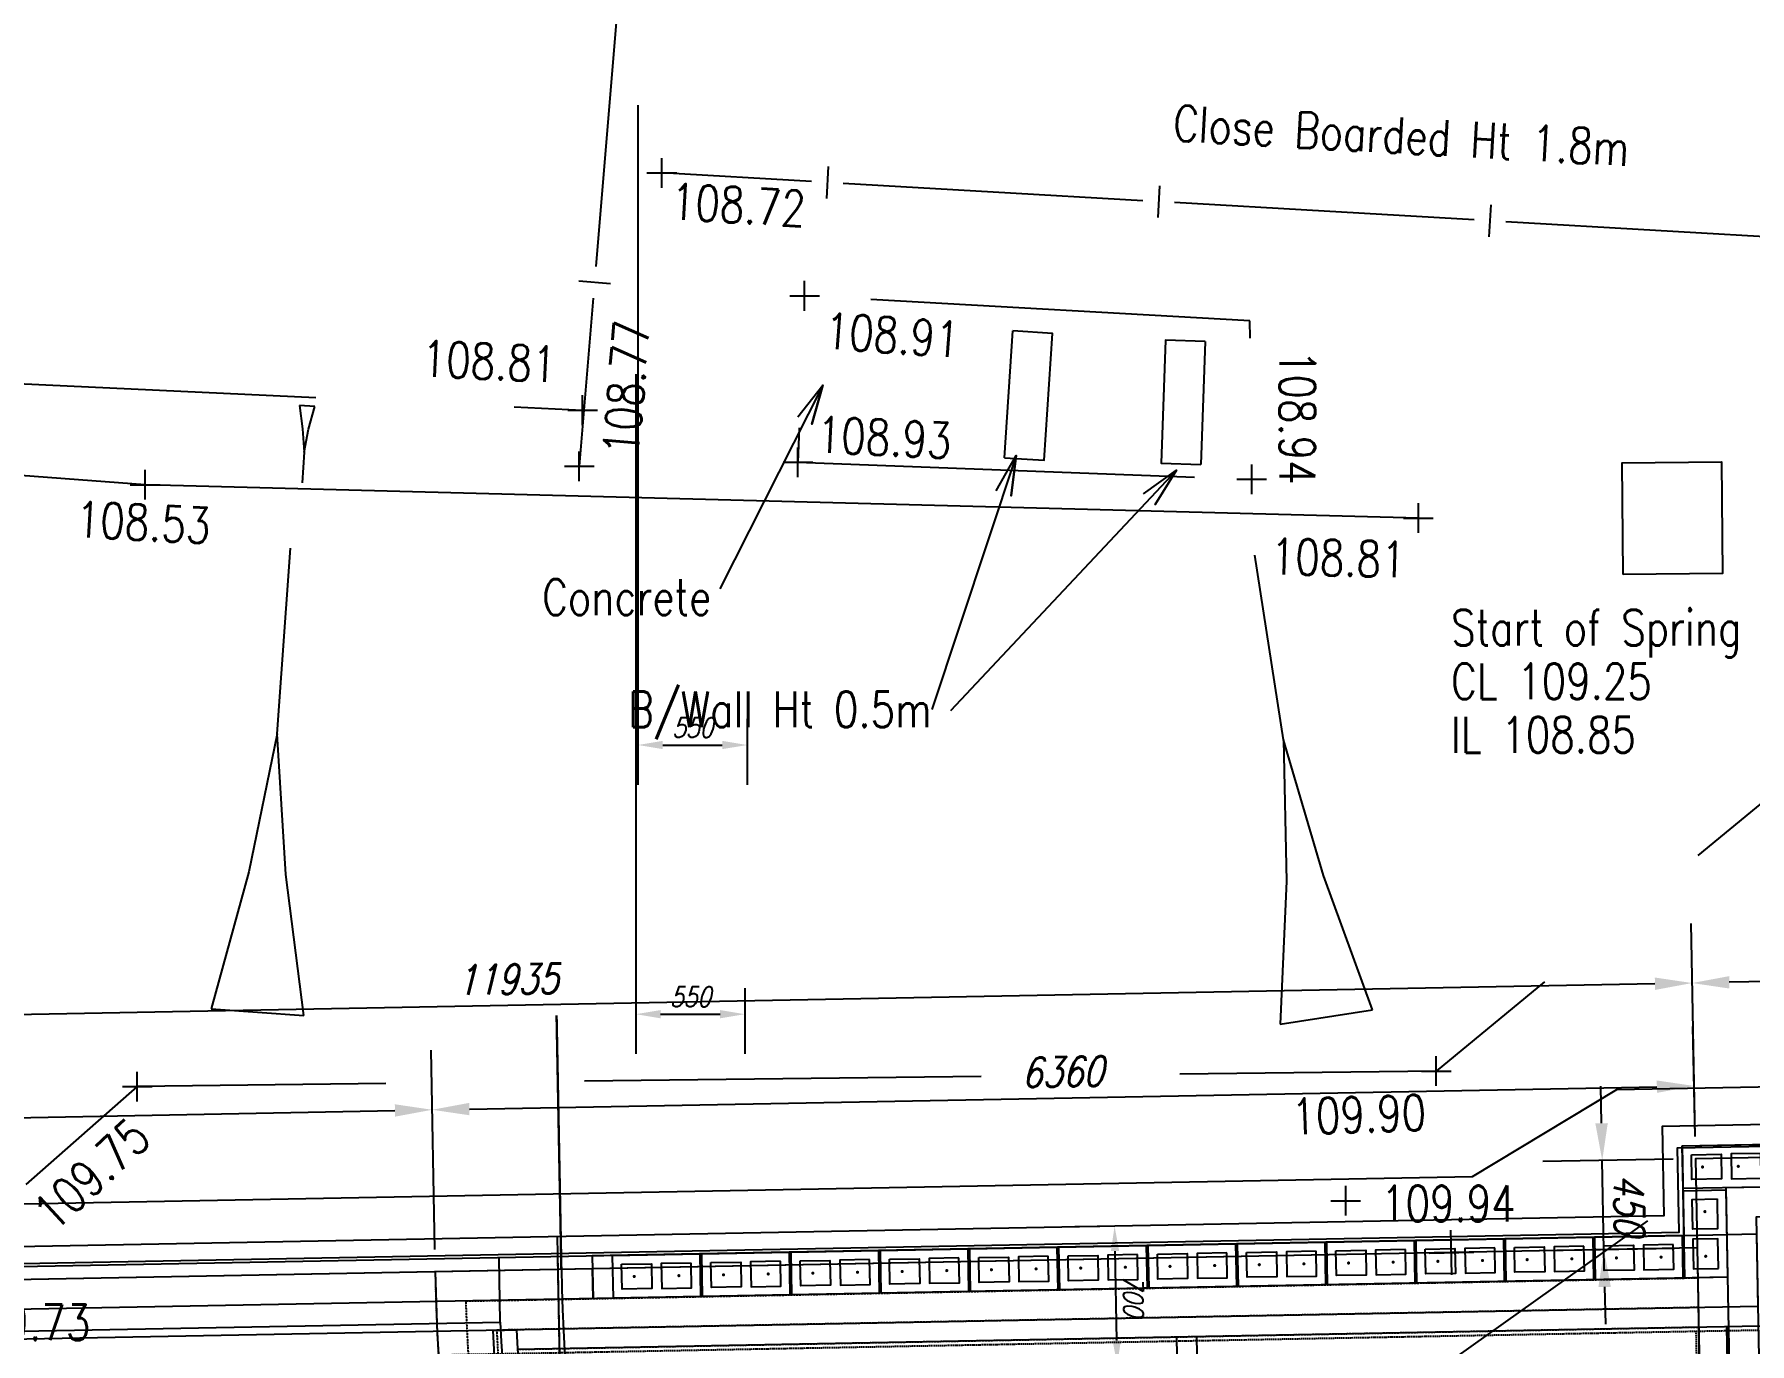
# Model space of a CAD drawing. Header units: millimetres. Extents: x 929802 to 1112248, y 1926852 to 2050811.
# Drawn here: x 974446 to 983090, y 2012177 to 2018775 of the extents above; entities that cross this region are included whole.
import ezdxf
from ezdxf.enums import TextEntityAlignment as Align

# ---------------------------------------------------------------- set-up
doc = ezdxf.new("R2010")
doc.units = ezdxf.units.MM
doc.linetypes.add('16764-Topo$0$Dashed', pattern=[3, 2, -1])
doc.linetypes.add('HIDDEN', pattern=[9.525, 6.35, -3.175])
doc.layers.get('Defpoints').update_dxf_attribs({"color": 41})
for name, color, linetype in [('16764-Topo$0$SV_Drainage Text', 132, 'Continuous'), ('16764-Topo$0$SV_Fence Levels', 7, 'Continuous'), ('16764-Topo$0$SV_Fences', 1, 'Continuous'), ('16764-Topo$0$SV_Footpath Levels', 7, 'Continuous'), ('16764-Topo$0$SV_Land Form Levels', 7, 'Continuous'), ('16764-Topo$0$SV_Land Forms', 7, 'Continuous'), ('16764-Topo$0$SV_Levels (Spot)', 1, 'Continuous'), ('16764-Topo$0$SV_Misc Text', 7, 'Continuous'), ('16764-Topo$0$SV_Road Channels', 2, 'Continuous'), ('16764-Topo$0$SV_Street Furniture', 9, 'Continuous'), ('16764-Topo$0$SV_Wallls', 32, 'Continuous'), ('CHB+00_Dims-GA', 8, 'Continuous'), ('CHB+00_Groundslab', 4, 'Continuous'), ('CHB+00_Walls-LB', 2, 'Continuous'), ('CHB+00_Walls-LB Ghost', 252, 'Continuous'), ('CHB+00_Walls-NonLB', 7, 'Continuous'), ('CHB+00_Walls-Ret', 8, 'Continuous'), ('CHB+01_Walls-LB', 3, 'Continuous'), ('CHB+02_Beams-Steel', 252, 'Continuous'), ('CHB+02_Walls-LB', 3, 'Continuous'), ('CHB-00_Dig Line', 2, 'Continuous'), ('CHB-00_Dims-Footprint', 8, 'Continuous'), ('CHB-00_Footprint', 1, 'Continuous'), ('CHB-00_Foundation', 7, 'Continuous'), ('CHB-00_Surveyed Outline', 211, 'Continuous'), ('CHB-00_Walls-LB', 8, 'Continuous'), ('X-Ref-Site', 7, 'Continuous')]:
    doc.layers.add(name, color=color, linetype=linetype)
doc.layers.get('X-Ref-Site').off()
doc.styles.add('16764-Topo$0$Default', font='RomanS', dxfattribs={"width": 0.8})
doc.styles.add('Romans15', font='romans.shx', dxfattribs={"width": 0.8, "oblique": 15})
doc.dimstyles.new('CHB_1-1', dxfattribs={"dimtxt": 2, "dimasz": 2.5, "dimexe": 4, "dimexo": 1.5, "dimgap": 0.75, "dimtad": 1, "dimdec": 0, "dimdsep": 46, "dimtxsty": 'Romans15', "dimcen": 1.5, "dimclrd": 8, "dimclre": 8, "dimclrt": 7, "dimadec": 0, "dimazin": 0, "dimtfac": 1, "dimtdec": 0, "dimtmove": 0, "dimatfit": 3, "dimfxl": 1, "dimarcsym": 0})

# ---------------------------------------------------------------- blocks, each defined once
blk = doc.blocks.new('16764-Topo$0$PT_PLUS')
at = {"color": 0, "linetype": 'Continuous', "flags": 128}
for points in [[(-0.5, 0), (0.5, 0)], [(0, -0.5), (0, 0.5)]]:
    blk.add_lwpolyline(points, dxfattribs=at)
blk = doc.blocks.new('16764-Topo$0$GLOBALTADPOLE')
at = {"color": 8, "linetype": 'Continuous', "flags": 128}
for points in [[(0.021, 0.0028), (0, 0.007)], [(0, 0.007), (0, -0.007)], [(0.042, 0), (0.021, 0.0028)], [(0.021, -0.0028), (0.042, 0)], [(0.042, 0), (0.07, 0)], [(0, -0.007), (0.021, -0.0028)]]:
    blk.add_lwpolyline(points, dxfattribs=at)
blk = doc.blocks.new('16764-Topo')
at = {"layer": '16764-Topo$0$SV_Fences', "color": 1, "linetype": 'Continuous'}
for p, q in [((432765.868977, 221847.864779), (432765.114267, 221847.908446)), ((432765.953464, 221847.940025), (432765.944222, 221847.780292)), ((432767.622617, 221847.843449), (432767.613375, 221847.683716)), ((432769.291769, 221847.746873), (432769.282527, 221847.58714)), ((432764.695818, 221847.364072), (432764.855268, 221847.350816)), ((432764.768915, 221847.277719), (432764.698455, 221846.43015))]:
    blk.add_line(p, q, dxfattribs=at)
at = {"layer": '16764-Topo$0$SV_Fences', "color": 1, "linetype": 'Continuous', "flags": 128}
for points in [[(432764.923091, 221849.132307), (432764.852631, 221848.284738), (432764.78217, 221847.437169)], [(432767.538129, 221847.768203), (432766.783419, 221847.81187), (432766.02871, 221847.855537)], [(432769.207282, 221847.671627), (432768.452572, 221847.715294), (432767.697862, 221847.758961)], [(432770.876435, 221847.575052), (432770.121725, 221847.618718), (432769.367015, 221847.662385)]]:
    blk.add_lwpolyline(points, dxfattribs=at)
at = {"layer": '16764-Topo$0$SV_Land Forms', "color": 1, "linetype": '16764-Topo$0$Dashed', "flags": 128}
for points in [[(432743.416454, 221847.497049), (432751.789302, 221847.73536), (432760.425655, 221846.915501), (432764.715438, 221846.712671)], [(432777.267619, 221847.172699), (432776.842158, 221846.221104), (432771.738694, 221845.625754), (432769.017029, 221843.382939), (432762.47134, 221843.304265), (432758.828403, 221840.108615), (432756.094106, 221834.611227), (432755.044416, 221829.017397)]]:
    blk.add_lwpolyline(points, dxfattribs=at)
at = {"layer": '16764-Topo$0$SV_Land Forms', "color": 5, "linetype": 'Continuous', "flags": 128}
blk.add_lwpolyline([(432768.926599, 221846.169136), (432762.510994, 221846.33705), (432753.737261, 221846.994554), (432747.057108, 221847.359892), (432743.514599, 221847.254687)], dxfattribs=at)
at = {"layer": '16764-Topo$0$SV_Misc Text', "linetype": 'Continuous', "flags": 128}
for points in [[(432765.799291, 221846.678683), (432765.925242, 221846.839108), (432765.870681, 221846.64258), (432765.925242, 221846.839108), (432765.406542, 221845.813406)], [(432766.799213, 221846.307027), (432766.900243, 221846.484207), (432766.87513, 221846.281798), (432766.900243, 221846.484207), (432766.475143, 221845.205006)], [(432767.541486, 221846.291682), (432767.707544, 221846.410107), (432767.599808, 221846.236923), (432767.707544, 221846.410107), (432766.568743, 221845.197206)]]:
    blk.add_lwpolyline(points, dxfattribs=at)
at = {"layer": '16764-Topo$0$SV_Road Channels', "color": 4, "linetype": '16764-Topo$0$Dashed', "flags": 128}
blk.add_lwpolyline([(432765.800095, 221846.450258), (432768.086822, 221846.364727), (432768.077571, 221847.163817), (432765.833966, 221847.288966), (432765.800095, 221846.450258)], dxfattribs=at)
at = {"layer": '16764-Topo$0$SV_Street Furniture', "color": 9, "flags": 128}
blk.add_lwpolyline([(432769.959065, 221845.885165), (432769.954074, 221846.447513), (432770.454054, 221846.451951), (432770.459045, 221845.889602)], close=True, dxfattribs=at)
at = {"layer": '16764-Topo$0$SV_Wallls', "color": 32, "linetype": 'Continuous', "flags": 128}
for points in [[(432766.841411, 221846.473368), (432766.883262, 221847.112489)], [(432766.841411, 221846.473368), (432767.040983, 221846.460299), (432767.082835, 221847.09942), (432766.883262, 221847.112489)], [(432767.852746, 221847.058057), (432767.652871, 221847.065113), (432767.631028, 221846.446408), (432767.830903, 221846.439351)], [(432767.852746, 221847.058057), (432767.830903, 221846.439351)]]:
    blk.add_lwpolyline(points, dxfattribs=at)
at = {"layer": '16764-Topo$0$SV_Fence Levels', "color": 1, "linetype": 'Continuous', "xscale": 0.15, "yscale": 0.15, "zscale": 0.15}
for p in [(432765.114267, 221847.908446), (432764.698455, 221846.43015)]:
    blk.add_blockref('16764-Topo$0$PT_PLUS', p, dxfattribs=at)
at = {"layer": '16764-Topo$0$SV_Footpath Levels', "color": 4, "linetype": 'Continuous', "xscale": 0.15, "yscale": 0.15, "zscale": 0.15}
for p in [(432765.833966, 221847.288966), (432765.800095, 221846.450258), (432768.086822, 221846.364727)]:
    blk.add_blockref('16764-Topo$0$PT_PLUS', p, dxfattribs=at)
at = {"layer": '16764-Topo$0$SV_Land Form Levels', "color": 1, "linetype": 'Continuous', "xscale": 0.15, "yscale": 0.15, "zscale": 0.15}
for p in [(432764.715438, 221846.712671), (432769.017029, 221843.382939), (432762.47134, 221843.304265)]:
    blk.add_blockref('16764-Topo$0$PT_PLUS', p, dxfattribs=at)
at = {"layer": '16764-Topo$0$SV_Land Form Levels', "color": 5, "linetype": 'Continuous', "xscale": 0.15, "yscale": 0.15, "zscale": 0.15}
for p in [(432762.510994, 221846.33705), (432768.926599, 221846.169136)]:
    blk.add_blockref('16764-Topo$0$PT_PLUS', p, dxfattribs=at)
at = {"layer": '16764-Topo$0$SV_Levels (Spot)', "color": 7, "linetype": 'Continuous', "xscale": 0.15, "yscale": 0.15, "zscale": 0.15}
blk.add_blockref('16764-Topo$0$PT_PLUS', (432768.56049, 221842.729368), dxfattribs=at)
at = {"layer": '16764-Topo$0$SV_Misc Text', "linetype": 'Continuous'}
for p, xscale, yscale, zscale, rotation in [((432763.327138, 221846.734095), 5.538434, 5.538434, 5.538434, 266.1859250000001), ((432763.076733, 221843.678783), 33.489679, 33.489679, 33.489679, 85.914383), ((432768.463615, 221843.655419), 33.645864, 33.645864, 33.645864, 98.81290200000001)]:
    blk.add_blockref('16764-Topo$0$GLOBALTADPOLE', p, dxfattribs=dict(at, xscale=xscale, yscale=yscale, zscale=zscale, rotation=rotation))
at = {"layer": '16764-Topo$0$SV_Drainage Text', "style": '16764-Topo$0$Default', "width": 0.8}
for s, p in [('Start of Spring', (432769.091471, 221845.52702)), ('CL 109.25', (432769.091471, 221845.25702)), ('IL 108.85', (432769.091471, 221844.98702))]:
    blk.add_text(s, height=0.18, dxfattribs=at).set_placement(p)
at = {"layer": '16764-Topo$0$SV_Fence Levels', "color": 1, "style": '16764-Topo$0$Default', "width": 0.8}
for s, rotation, p in [('108.72', -3.311397, (432765.505246, 221847.836479)), ('108.77', 85.247794, (432764.84572, 221846.832791))]:
    blk.add_text(s, height=0.18, rotation=rotation, dxfattribs=at).set_placement(p, align=Align.TOP_CENTER)
at = {"layer": '16764-Topo$0$SV_Footpath Levels', "color": 4, "style": '16764-Topo$0$Default', "width": 0.8}
for s, rotation, p in [('108.91', -4.047703, (432766.269102, 221847.000996)), ('108.94', -90, (432768.227214, 221846.67661)), ('108.93', -2.726311, (432766.230766, 221846.484928))]:
    blk.add_text(s, height=0.18, rotation=rotation, dxfattribs=at).set_placement(p, align=Align.CENTER)
at = {"layer": '16764-Topo$0$SV_Land Form Levels', "color": 1, "style": '16764-Topo$0$Default', "width": 0.8}
for s, rotation, p in [('108.81', -2.707058, (432764.240244, 221846.868671)), ('109.75', 42.655868, (432762.302107, 221842.797085))]:
    blk.add_text(s, height=0.18, rotation=rotation, dxfattribs=at).set_placement(p, align=Align.CENTER)
at = {"layer": '16764-Topo$0$SV_Land Form Levels', "color": 5, "style": '16764-Topo$0$Default', "width": 0.8}
for s, rotation, p in [('108.53', -2.892488, (432762.505948, 221846.237177)), ('108.81', -1.499241, (432768.525285, 221846.058303))]:
    blk.add_text(s, height=0.18, rotation=rotation, dxfattribs=at).set_placement(p, align=Align.TOP_CENTER)
at = {"layer": '16764-Topo$0$SV_Land Form Levels', "color": 1, "style": '16764-Topo$0$Default', "width": 0.8}
blk.add_text('109.90', height=0.18, rotation=1.890495, dxfattribs=at).set_placement((432768.623148, 221843.253533), align=Align.TOP_CENTER)
at = {"layer": '16764-Topo$0$SV_Levels (Spot)', "color": 7, "style": '16764-Topo$0$Default', "width": 0.8}
for s, p in [('109.94', (432768.738542, 221842.625276)), ('109.73', (432761.556413, 221842.025856))]:
    blk.add_text(s, height=0.18, dxfattribs=at).set_placement(p)
at = {"layer": '16764-Topo$0$SV_Misc Text', "style": '16764-Topo$0$Default', "width": 0.8}
blk.add_text('Close Boarded Ht 1.8m', height=0.18, rotation=-3.172501, dxfattribs=at).set_placement((432767.687324, 221848.070626))
for s, p in [('Concrete', (432765.363641, 221845.770506)), ('B/Wall Ht 0.5m', (432766.475143, 221845.205006))]:
    blk.add_text(s, height=0.18, dxfattribs=at).set_placement(p, align=Align.MIDDLE_RIGHT)
blk = doc.blocks.new('*D365')
at = {"layer": 'CHB-00_Dims-Footprint', "color": 8, "linetype": 'Continuous', "lineweight": -2, "transparency": 16777216}
for p, q in [((990063.6, 2013358.3), (990043.3, 2014431)), ((982814.8, 2013221.5), (982794.5, 2014294.2)), ((989861.5, 2014127.5), (982987.6, 2013997.8))]:
    blk.add_line(p, q, dxfattribs=at)
at = {"layer": 'CHB-00_Dims-Footprint', "color": 8, "linetype": 'Continuous', "transparency": 16777216}
for points in [[(989860.9, 2014158.8), (989862.1, 2014096.3), (990049, 2014131.1)], [(982987, 2014029), (982988.2, 2013966.5), (982800.2, 2013994.2)]]:
    blk.add_solid(points, dxfattribs=at)
at = {"layer": 'Defpoints', "color": 0, "linetype": 'Continuous', "transparency": 16777216}
for p in [(982800.2, 2013994.2), (990065.7, 2013245.8), (982816.9, 2013109)]:
    blk.add_point(p, dxfattribs=at)
at = {"layer": 'CHB-00_Dims-Footprint', "color": 7, "linetype": 'Continuous', "transparency": 16777216, "insert": (986422.1, 2014193.9), "char_height": 150, "attachment_point": 5, "rotation": 1.08126, "style": 'Romans15'}
blk.add_mtext('7250', dxfattribs=at)
blk = doc.blocks.new('*D366')
at = {"layer": 'CHB-00_Dims-Footprint', "color": 8, "linetype": 'Continuous', "lineweight": -2, "transparency": 16777216}
for p, q in [((982814.8, 2013221.5), (982794.5, 2014294.2)), ((970890.4, 2012546.4), (970861.6, 2014069)), ((982612.7, 2013990.7), (971054.8, 2013772.6))]:
    blk.add_line(p, q, dxfattribs=at)
at = {"layer": 'CHB-00_Dims-Footprint', "color": 8, "linetype": 'Continuous', "transparency": 16777216}
for points in [[(982612.1, 2014022), (982613.3, 2013959.5), (982800.2, 2013994.2)], [(971054.2, 2013803.8), (971055.4, 2013741.3), (970867.3, 2013769)]]:
    blk.add_solid(points, dxfattribs=at)
at = {"layer": 'Defpoints', "color": 0, "linetype": 'Continuous', "transparency": 16777216}
for p in [(970867.3, 2013769), (982816.9, 2013109), (970892.5, 2012433.9)]:
    blk.add_point(p, dxfattribs=at)
at = {"layer": 'CHB-00_Dims-Footprint', "color": 7, "linetype": 'Continuous', "transparency": 16777216, "insert": (976831.3, 2014012.9), "char_height": 150, "attachment_point": 5, "rotation": 1.08126, "style": 'Romans15'}
blk.add_mtext('11935', dxfattribs=at)
blk = doc.blocks.new('*D367')
at = {"layer": 'CHB-00_Dims-Footprint', "color": 8, "linetype": 'Continuous', "lineweight": -2, "transparency": 16777216}
for p, q in [((982343.7, 2013287.6), (982340.2, 2013475.1)), ((982704.4, 2013106.9), (982047.3, 2013094.5)), ((982355.7, 2012650.2), (982347.2, 2013100.2)), ((982712.9, 2012657), (982055.8, 2012644.6)), ((982359.3, 2012462.8), (982362.8, 2012275.3))]:
    blk.add_line(p, q, dxfattribs=at)
at = {"layer": 'CHB-00_Dims-Footprint', "color": 8, "linetype": 'Continuous', "transparency": 16777216}
for points in [[(982375, 2013288.2), (982312.5, 2013287), (982347.2, 2013100.2)], [(982390.5, 2012463.4), (982328, 2012462.2), (982355.7, 2012650.2)]]:
    blk.add_solid(points, dxfattribs=at)
at = {"layer": 'Defpoints', "color": 0, "linetype": 'Continuous', "transparency": 16777216}
for p in [(982347.2, 2013100.2), (982816.9, 2013109), (982825.4, 2012659.1)]:
    blk.add_point(p, dxfattribs=at)
at = {"layer": 'CHB-00_Dims-Footprint', "color": 7, "linetype": 'Continuous', "transparency": 16777216, "insert": (982482.7, 2012877.7), "char_height": 150, "attachment_point": 5, "rotation": 271.08126, "style": 'Romans15'}
blk.add_mtext('450', dxfattribs=at)
blk = doc.blocks.new('*D286')
at = {"layer": 'CHB-00_Dims-Footprint', "color": 8, "linetype": 'Continuous', "lineweight": -2, "transparency": 16777216}
for p, q in [((976464.4, 2012651.6), (976445.4, 2013655.5)), ((970890.4, 2012546.4), (970871.4, 2013550.3)), ((971064.6, 2013253.9), (976263.6, 2013352))]:
    blk.add_line(p, q, dxfattribs=at)
at = {"layer": 'CHB-00_Dims-Footprint', "color": 8, "linetype": 'Continuous', "transparency": 16777216}
for points in [[(976263, 2013383.3), (976264.2, 2013320.8), (976451.1, 2013355.6)], [(971064, 2013285.1), (971065.1, 2013222.7), (970877.1, 2013250.4)]]:
    blk.add_solid(points, dxfattribs=at)
at = {"layer": 'Defpoints', "color": 0, "linetype": 'Continuous', "transparency": 16777216}
for p in [(976451.1, 2013355.6), (976466.5, 2012539.1), (970892.5, 2012433.9)]:
    blk.add_point(p, dxfattribs=at)
at = {"layer": 'CHB-00_Dims-Footprint', "color": 7, "linetype": 'Continuous', "transparency": 16777216, "insert": (973661.6, 2013434.2), "char_height": 150, "attachment_point": 5, "rotation": 1.08126, "style": 'Romans15'}
blk.add_mtext('5575', dxfattribs=at)
blk = doc.blocks.new('*D289')
at = {"layer": 'CHB-00_Dims-Footprint', "color": 8, "linetype": 'Continuous', "lineweight": -2, "transparency": 16777216}
for p, q in [((970894.6, 2012321.4), (971160.4, 1998239.3)), ((975087.9, 1999998.7), (975119.7, 1998314)), ((971342.2, 1998542.8), (974926.6, 1998610.4))]:
    blk.add_line(p, q, dxfattribs=at)
at = {"layer": 'CHB-00_Dims-Footprint', "color": 8, "linetype": 'Continuous', "transparency": 16777216}
for points in [[(974926, 1998641.7), (974927.2, 1998579.2), (975114, 1998614)], [(971341.6, 1998574), (971342.8, 1998511.5), (971154.7, 1998539.2)]]:
    blk.add_solid(points, dxfattribs=at)
at = {"layer": 'Defpoints', "color": 0, "linetype": 'Continuous', "transparency": 16777216}
for p in [(970892.5, 2012433.9), (975085.8, 2000111.2), (975114, 1998614)]:
    blk.add_point(p, dxfattribs=at)
at = {"layer": 'CHB-00_Dims-Footprint', "color": 7, "linetype": 'Continuous', "transparency": 16777216, "insert": (973131.9, 1998707.8), "char_height": 150, "attachment_point": 5, "rotation": 1.08126, "style": 'Romans15'}
blk.add_mtext('3960', dxfattribs=at)
blk = doc.blocks.new('*D372')
at = {"layer": 'CHB-00_Dims-Footprint', "color": 8, "linetype": 'Continuous', "lineweight": -2, "transparency": 16777216}
blk.add_line((972566.2, 2009566), (971638.3, 2009250.3), dxfattribs=at)
at = {"layer": 'CHB-00_Dims-Footprint', "color": 8, "linetype": 'Continuous', "transparency": 16777216}
blk.add_solid([(971628.3, 2009279.9), (971648.4, 2009220.7), (971460.8, 2009189.9)], dxfattribs=at)
at = {"layer": 'Defpoints', "color": 0, "linetype": 'Continuous', "transparency": 16777216}
for p in [(981587, 2012635.7), (971460.8, 2009189.9)]:
    blk.add_point(p, dxfattribs=at)
at = {"layer": 'CHB-00_Dims-Footprint', "color": 7, "linetype": 'Continuous', "transparency": 16777216, "insert": (972148.8, 2009562.6), "char_height": 150, "attachment_point": 5, "rotation": 18.79293, "style": 'Romans15'}
blk.add_mtext('R10696', dxfattribs=at)
blk = doc.blocks.new('*D294')
at = {"layer": 'CHB-00_Dims-Footprint', "color": 8, "linetype": 'Continuous', "lineweight": -2, "transparency": 16777216}
blk.add_line((978140.3, 2009671.2), (977212.3, 2009355.5), dxfattribs=at)
at = {"layer": 'CHB-00_Dims-Footprint', "color": 8, "linetype": 'Continuous', "transparency": 16777216}
blk.add_solid([(977202.3, 2009385.1), (977222.4, 2009325.9), (977034.8, 2009295.1)], dxfattribs=at)
at = {"layer": 'Defpoints', "color": 0, "linetype": 'Continuous', "transparency": 16777216}
for p in [(987161, 2012740.9), (977034.8, 2009295.1)]:
    blk.add_point(p, dxfattribs=at)
at = {"layer": 'CHB-00_Dims-Footprint', "color": 7, "linetype": 'Continuous', "transparency": 16777216, "insert": (977722.8, 2009667.8), "char_height": 150, "attachment_point": 5, "rotation": 18.79293, "style": 'Romans15'}
blk.add_mtext('R10696', dxfattribs=at)
blk = doc.blocks.new('*D309')
at = {"layer": 'CHB-00_Dims-Footprint', "color": 8, "linetype": 'Continuous', "lineweight": -2, "transparency": 16777216}
for p, q in [((982814.8, 2013221.5), (982804.3, 2013775.5)), ((976464.4, 2012651.6), (976445.4, 2013655.5)), ((976638.6, 2013359.1), (982622.5, 2013472))]:
    blk.add_line(p, q, dxfattribs=at)
at = {"layer": 'CHB-00_Dims-Footprint', "color": 8, "linetype": 'Continuous', "transparency": 16777216}
for points in [[(982621.9, 2013503.3), (982623.1, 2013440.8), (982810, 2013475.6)], [(976638, 2013390.3), (976639.2, 2013327.9), (976451.1, 2013355.6)]]:
    blk.add_solid(points, dxfattribs=at)
at = {"layer": 'Defpoints', "color": 0, "linetype": 'Continuous', "transparency": 16777216}
for p in [(982810, 2013475.6), (982816.9, 2013109), (976466.5, 2012539.1)]:
    blk.add_point(p, dxfattribs=at)
at = {"layer": 'CHB-00_Dims-Footprint', "color": 7, "linetype": 'Continuous', "transparency": 16777216, "insert": (979628.1, 2013546.8), "char_height": 150, "attachment_point": 5, "rotation": 1.08126, "style": 'Romans15'}
blk.add_mtext('6360', dxfattribs=at)
blk = doc.blocks.new('*U244')
at = {"layer": 'CHB+00_Groundslab', "color": 1, "linetype": 'Continuous', "const_width": 8}
blk.add_lwpolyline([(-4, 0, 1), (4, 0, 1)], format="xyb", close=True, dxfattribs=at)
blk = doc.blocks.new('*U245')
at = {"layer": 'CHB+00_Groundslab', "color": 0, "linetype": 'ByBlock', "lineweight": -2, "transparency": 16777216}
for p in [(-3150, 0), (-2925, 0), (-2700, 0), (-2475, 0), (-2250, 0), (-2025, 0), (-1800, 0), (-1575, 0), (-1350, 0), (-1125, 0), (-900, 0), (-675, 0), (-450, 0), (-225, 0), (0, 0)]:
    blk.add_blockref('*U244', p, dxfattribs=at)
blk = doc.blocks.new('*U248')
at = {"layer": 'CHB+00_Groundslab', "color": 1, "linetype": 'Continuous', "const_width": 8}
blk.add_lwpolyline([(-4, 0, 1), (4, 0, 1)], format="xyb", close=True, dxfattribs=at)
blk = doc.blocks.new('*U249')
at = {"layer": 'CHB+00_Groundslab', "color": 0, "linetype": 'ByBlock', "lineweight": -2, "transparency": 16777216}
for p in [(-5400, 0), (-5175, 0), (-4950, 0), (-4725, 0), (-4500, 0), (-4275, 0), (-4050, 0), (-3825, 0), (-3600, 0), (-3375, 0), (-3150, 0), (-2925, 0), (-2700, 0), (-2475, 0), (-2250, 0), (-2025, 0), (-1800, 0), (-1575, 0), (-1350, 0), (-1125, 0), (-900, 0), (-675, 0), (-450, 0), (-225, 0), (0, 0)]:
    blk.add_blockref('*U248', p, dxfattribs=at)
blk = doc.blocks.new('*D339')
at = {"layer": 'CHB+00_Dims-GA', "color": 8, "linetype": 'Continuous', "lineweight": -2, "transparency": 16777216}
for p, q in [((977477.4, 2017061.6), (977477.4, 2013637.2)), ((978027.4, 2013969.1), (978027.4, 2013637.2)), ((977602.4, 2013837.2), (977902.4, 2013837.2))]:
    blk.add_line(p, q, dxfattribs=at)
at = {"layer": 'CHB+00_Dims-GA', "color": 8, "linetype": 'Continuous', "transparency": 16777216}
for points in [[(977602.4, 2013858), (977602.4, 2013816.4), (977477.4, 2013837.2)], [(977902.4, 2013858), (977902.4, 2013816.4), (978027.4, 2013837.2)]]:
    blk.add_solid(points, dxfattribs=at)
at = {"layer": 'Defpoints', "color": 0, "linetype": 'Continuous', "transparency": 16777216}
for p in [(977477.4, 2017136.6), (978027.4, 2014044.1), (978027.4, 2013837.2)]:
    blk.add_point(p, dxfattribs=at)
at = {"layer": 'CHB+00_Dims-GA', "color": 7, "linetype": 'Continuous', "transparency": 16777216, "insert": (977752.4, 2013924.7), "char_height": 100, "attachment_point": 5, "style": 'Romans15'}
blk.add_mtext('550', dxfattribs=at)
blk = doc.blocks.new('*D340')
at = {"layer": 'CHB+00_Dims-GA', "color": 8, "linetype": 'Continuous', "lineweight": -2, "transparency": 16777216}
for p, q in [((977488.2, 2018418), (977488.2, 2014993.6)), ((978038.2, 2015325.5), (978038.2, 2014993.6)), ((977613.2, 2015193.6), (977913.2, 2015193.6))]:
    blk.add_line(p, q, dxfattribs=at)
at = {"layer": 'CHB+00_Dims-GA', "color": 8, "linetype": 'Continuous', "transparency": 16777216}
for points in [[(977613.2, 2015214.4), (977613.2, 2015172.8), (977488.2, 2015193.6)], [(977913.2, 2015214.4), (977913.2, 2015172.8), (978038.2, 2015193.6)]]:
    blk.add_solid(points, dxfattribs=at)
at = {"layer": 'Defpoints', "color": 0, "linetype": 'Continuous', "transparency": 16777216}
for p in [(977488.2, 2018493), (978038.2, 2015400.5), (978038.2, 2015193.6)]:
    blk.add_point(p, dxfattribs=at)
at = {"layer": 'CHB+00_Dims-GA', "color": 7, "linetype": 'Continuous', "transparency": 16777216, "insert": (977763.2, 2015281.1), "char_height": 100, "attachment_point": 5, "style": 'Romans15'}
blk.add_mtext('550', dxfattribs=at)
blk = doc.blocks.new('*D407')
at = {"layer": 'CHB-00_Foundation', "color": 8, "lineweight": -2, "transparency": 16777216}
for p, q in [((979814.9, 2012767.3), (979689.9, 2012765)), ((979900.7, 2012193.8), (979892.2, 2012643.8)), ((979828.1, 2012067.4), (979703.1, 2012065.1))]:
    blk.add_line(p, q, dxfattribs=at)
at = {"layer": 'CHB-00_Foundation', "color": 8, "transparency": 16777216}
for points in [[(979913.1, 2012644.1), (979871.4, 2012643.4), (979889.9, 2012768.7)], [(979921.6, 2012194.2), (979879.9, 2012193.4), (979903.1, 2012068.9)]]:
    blk.add_solid(points, dxfattribs=at)
at = {"layer": 'Defpoints', "color": 0, "transparency": 16777216}
for p in [(979889.9, 2012768.7), (979889.9, 2012768.7), (979903.1, 2012068.9)]:
    blk.add_point(p, dxfattribs=at)
at = {"layer": 'CHB-00_Foundation', "color": 7, "transparency": 16777216, "insert": (979984, 2012420.4), "char_height": 100, "attachment_point": 5, "rotation": 271.08126, "style": 'Romans15'}
blk.add_mtext('700', dxfattribs=at)

msp = doc.modelspace()

# ---------------------------------------------------------------- linework, layer by layer
at = {"layer": 'CHB+00_Groundslab', "linetype": 'Continuous'}
for points in [[(975086.81, 2000046.23), (975085.78, 2000111.22), (975086.81, 2000046.23), (982995.6, 2000195.5), (983004.09, 1999745.17), (986548.46, 1999812.07), (986295.03, 2013239.67), (982750.67, 2013172.78), (982759.16, 2012722.87), (970891.27, 2012498.87), (970892.5, 2012433.89)], [(982759.16, 2012722.87), (983124.09, 2012729.75), (983360.53, 2000202.39), (982995.6, 2000195.5)], [(976794.61, 2012285.23), (976788.48, 2012610.18)], [(971160.6, 2012178.9), (976794.61, 2012285.23)]]:
    msp.add_lwpolyline(points, dxfattribs=at)
at = {"layer": 'CHB+00_Groundslab', "color": 1, "linetype": 'Continuous', "const_width": 8}
for points in [[(982848.68, 2013067.12, 1), (982856.68, 2013067.27, 1)], [(982860.42, 2012842.3, 1), (982868.42, 2012842.45, 1)]]:
    msp.add_lwpolyline(points, format="xyb", close=True, dxfattribs=at)
at = {"layer": 'CHB+00_Groundslab', "color": 1, "linetype": 'HIDDEN'}
msp.add_lwpolyline([(977095.68, 2012015.87), (977084.36, 2012615.76)], dxfattribs=at)
at = {"layer": 'CHB+00_Groundslab', "linetype": 'Continuous'}
msp.add_arc((987161.04, 2012740.93), 10376.44, 182.517055, 216.504601, dxfattribs=at)
at = {"layer": 'CHB+00_Walls-LB', "linetype": 'Continuous'}
for points in [[(977494.57, 2000091.67), (977490.52, 2000306.64), (977494.57, 2000091.67), (982995.6, 2000195.5), (983004.09, 1999745.17), (986548.46, 1999812.07), (986295.03, 2013239.67), (982750.67, 2013172.78), (982759.16, 2012722.87), (977258.14, 2012619.04), (977262.19, 2012404.08)], [(986299.09, 2013024.71), (982969.68, 2012961.87), (982978.18, 2012511.96), (971046.37, 2012286.76)], [(975375.97, 2000416.75), (983353.64, 2000567.32), (983362.14, 2000116.99), (986161.64, 2000169.83), (985921.99, 2012867.57), (983122.49, 2012814.73), (983130.98, 2012364.82), (971202.43, 2012139.68)], [(981044.95, 2000623.77), (983451.74, 2000669.19), (983460.24, 2000218.86), (986059.77, 2000267.93), (985823.89, 2012765.7), (983224.36, 2012716.64), (983232.85, 2012266.72), (976881.75, 2012146.85)], [(977262.19, 2012404.08), (977259.36, 2012554.05), (970892.5, 2012433.89)], [(982832.92, 2012259.18), (982913.53, 2007988.21)], [(982972.89, 2012261.82), (983052.78, 2008029.21)]]:
    msp.add_lwpolyline(points, dxfattribs=at)
at = {"layer": 'CHB+00_Walls-LB Ghost', "linetype": 'Continuous'}
for points in [[(975085.78, 2000111.22), (983059.36, 2000261.71), (983067.86, 1999811.39), (988916.53, 1999921.77), (988793.21, 2006455.61), (990193.35, 2006482.03), (990065.69, 2013245.83), (982816.88, 2013109.02)], [(982816.88, 2013109.02), (982825.37, 2012659.1), (970892.5, 2012433.89)]]:
    msp.add_lwpolyline(points, dxfattribs=at)
at = {"layer": 'CHB+00_Walls-NonLB', "linetype": 'Continuous'}
msp.add_lwpolyline([(980303.37, 2012211.43), (980327.47, 2010934.71), (978137.98, 2009930.36), (978576.6, 2008974.16), (978485.71, 2008932.47), (978047.08, 2009888.67), (977363.39, 2009575.05), (977332.88, 2009671.07), (980226.25, 2010998.3), (980203.39, 2012209.55)], dxfattribs=at)
at = {"layer": 'CHB+00_Walls-Ret'}
for points in [[(982750.66, 2013173.19), (983145.59, 2013180.65), (983149.64, 2012965.69), (982754.71, 2012958.23)], [(982796.5, 2013129.05), (982946.47, 2013131.88), (982948.83, 2013006.9), (982798.86, 2013004.07)], [(983146.44, 2013135.66), (982996.46, 2013132.83), (982998.82, 2013007.85), (983148.79, 2013010.68)], [(982969.87, 2012951.88), (982978.18, 2012511.96), (982763.21, 2012507.9), (982754.91, 2012947.83)], [(982925.73, 2012906.04), (982928.56, 2012756.07), (982803.58, 2012753.71), (982800.75, 2012903.68)], [(981859.32, 2012705.88), (982299.24, 2012714.19), (982303.3, 2012499.22), (981863.37, 2012490.92)], [(982309.24, 2012714.37), (982749.16, 2012722.68), (982753.22, 2012507.72), (982313.29, 2012499.41)], [(977360.12, 2012620.97), (977800.04, 2012629.27), (977804.1, 2012414.31), (977364.18, 2012406)], [(977810.04, 2012629.46), (978249.96, 2012637.76), (978254.02, 2012422.8), (977814.1, 2012414.5)], [(978259.96, 2012637.95), (978699.88, 2012646.25), (978703.94, 2012431.29), (978264.02, 2012422.99)], [(978709.88, 2012646.44), (979149.8, 2012654.74), (979153.86, 2012439.78), (978713.93, 2012431.48)], [(979159.8, 2012654.93), (979599.72, 2012663.24), (979603.78, 2012448.27), (979163.85, 2012439.97)], [(979609.72, 2012663.42), (980049.64, 2012671.73), (980053.7, 2012456.77), (979613.77, 2012448.46)], [(980005.5, 2012625.89), (979855.52, 2012623.06), (979857.88, 2012498.08), (980007.86, 2012500.91)], [(980059.64, 2012671.92), (980499.56, 2012680.22), (980503.62, 2012465.26), (980063.69, 2012456.95)], [(980105.48, 2012627.77), (980255.45, 2012630.6), (980257.81, 2012505.63), (980107.84, 2012502.8)], [(980455.42, 2012634.38), (980305.44, 2012631.55), (980307.8, 2012506.57), (980457.78, 2012509.4)], [(980509.56, 2012680.41), (980949.48, 2012688.71), (980953.54, 2012473.75), (980513.61, 2012465.45)], [(980555.4, 2012636.26), (980705.37, 2012639.1), (980707.73, 2012514.12), (980557.76, 2012511.29)], [(980905.34, 2012642.87), (980755.36, 2012640.04), (980757.72, 2012515.06), (980907.69, 2012517.89)], [(980959.48, 2012688.9), (981399.4, 2012697.2), (981403.46, 2012482.24), (980963.53, 2012473.94)], [(981005.32, 2012644.76), (981155.29, 2012647.59), (981157.65, 2012522.61), (981007.68, 2012519.78)], [(981355.26, 2012651.36), (981205.28, 2012648.53), (981207.64, 2012523.55), (981357.61, 2012526.38)], [(981409.4, 2012697.39), (981849.32, 2012705.69), (981853.38, 2012490.73), (981413.45, 2012482.43)], [(981455.24, 2012653.25), (981605.21, 2012656.08), (981607.57, 2012531.1), (981457.6, 2012528.27)], [(981805.18, 2012659.85), (981655.2, 2012657.02), (981657.56, 2012532.04), (981807.53, 2012534.88)], [(981905.16, 2012661.74), (982055.13, 2012664.57), (982057.49, 2012539.59), (981907.52, 2012536.76)], [(982255.1, 2012668.34), (982105.12, 2012665.51), (982107.48, 2012540.54), (982257.45, 2012543.37)], [(982355.08, 2012670.23), (982505.05, 2012673.06), (982507.41, 2012548.08), (982357.44, 2012545.25)], [(982705.02, 2012676.84), (982555.04, 2012674.01), (982557.4, 2012549.03), (982707.37, 2012551.86)], [(982932.33, 2012556.1), (982929.5, 2012706.08), (982804.53, 2012703.72), (982807.36, 2012553.75)], [(977405.96, 2012576.82), (977555.93, 2012579.65), (977558.29, 2012454.68), (977408.32, 2012451.85)], [(977755.9, 2012583.43), (977605.92, 2012580.6), (977608.28, 2012455.62), (977758.26, 2012458.45)], [(977855.88, 2012585.31), (978005.85, 2012588.15), (978008.21, 2012463.17), (977858.24, 2012460.34)], [(978205.82, 2012591.92), (978055.84, 2012589.09), (978058.2, 2012464.11), (978208.18, 2012466.94)], [(978305.8, 2012593.81), (978455.77, 2012596.64), (978458.13, 2012471.66), (978308.16, 2012468.83)], [(978655.74, 2012600.41), (978505.76, 2012597.58), (978508.12, 2012472.6), (978658.1, 2012475.43)], [(978755.72, 2012602.3), (978905.69, 2012605.13), (978908.05, 2012480.15), (978758.08, 2012477.32)], [(979105.66, 2012608.9), (978955.68, 2012606.07), (978958.04, 2012481.09), (979108.02, 2012483.93)], [(979205.64, 2012610.79), (979355.61, 2012613.62), (979357.97, 2012488.64), (979208, 2012485.81)], [(979555.58, 2012617.39), (979405.6, 2012614.56), (979407.96, 2012489.59), (979557.94, 2012492.42)], [(979655.56, 2012619.28), (979805.53, 2012622.11), (979807.89, 2012497.13), (979657.92, 2012494.3)]]:
    msp.add_lwpolyline(points, close=True, dxfattribs=at)
at = {"layer": 'CHB+01_Walls-LB', "linetype": 'Continuous'}
msp.add_lwpolyline([(977493.35, 2000156.66), (983059.36, 2000261.71), (983067.86, 1999811.39), (988916.53, 1999921.77), (988793.21, 2006455.61), (990193.35, 2006482.03), (990065.69, 2013245.83), (982816.88, 2013109.02), (982825.37, 2012659.1), (977259.36, 2012554.05)], dxfattribs=at)
at = {"layer": 'CHB+01_Walls-LB', "linetype": 'HIDDEN'}
msp.add_arc((987161.04, 2012740.93), 10696.44, 181.081258, 216.504601, dxfattribs=at)
at = {"layer": 'CHB+02_Beams-Steel', "color": 1}
msp.add_lwpolyline([(976756.46, 2012243.93), (976876.46, 2012246.77)], dxfattribs=at)
at = {"layer": 'CHB+02_Beams-Steel', "color": 1, "ltscale": 0.2}
for points in [[(976756.46, 2012243.93, 0.1484242), (978788.21, 2006544.33, -0.1488267), (980930, 2000521.03, -0.1488267)], [(976876.46, 2012246.77, 0.1483526), (978884.67, 2006615.71, -0.1488895), (981050, 2000523.84)]]:
    msp.add_lwpolyline(points, format="xyb", dxfattribs=at)
at = {"layer": 'CHB+02_Walls-LB', "linetype": 'Continuous'}
for points in [[(988665.56, 2013219.4), (982816.88, 2013109.02), (983067.86, 1999811.39), (988916.53, 1999921.77), (988665.56, 2013219.4)], [(988518.41, 2013066.6), (982969.68, 2012961.87), (983215, 1999964.19), (988763.73, 2000068.91), (988518.41, 2013066.6)], [(982825.37, 2012659.1), (976466.5, 2012539.09)]]:
    msp.add_lwpolyline(points, dxfattribs=at)
at = {"layer": 'CHB+02_Walls-LB'}
msp.add_lwpolyline([(976466.5, 2012539.09, 0.1558062), (978563.14, 2006377.76)], format="xyb", dxfattribs=at)
at = {"layer": 'CHB+02_Walls-LB', "color": 8, "linetype": 'HIDDEN', "ltscale": 0.2}
for points in [[(983056.53, 2000411.69), (980805.89, 2000369.21, 0.1522667), (978683.72, 2006466.99, -0.1521661), (976620.37, 2012391.97), (982828.2, 2012509.13)], [(982831.03, 2012359.16), (976776.44, 2012244.88, 0.1484242), (978804.29, 2006556.22, -0.1488267), (980949.98, 2000521.96), (983053.7, 2000561.66)], [(982832.92, 2012259.18), (976881.75, 2012146.85, 0.1458706), (978884.67, 2006615.71, -0.1465862), (981044.95, 2000623.77), (983051.81, 2000661.64)]]:
    msp.add_lwpolyline(points, format="xyb", dxfattribs=at)
at = {"layer": 'CHB-00_Dig Line', "color": 3, "linetype": 'Continuous', "const_width": 12}
msp.add_lwpolyline([(977102.1, 2012557.11), (977078.05, 2013831.88)], dxfattribs=at)
at = {"layer": 'CHB-00_Dig Line', "linetype": 'Continuous'}
msp.add_lwpolyline([(975005.68, 1999744.65), (974998.6, 2000119.58, 0.1548503), (972929.91, 2006236.2, -0.1548503), (970832.15, 2012438.77), (970825.07, 2012813.7), (981693.27, 2013018.83), (982421.23, 2013457.64), (986607.65, 2013536.65), (986872.42, 1999508.12), (982686, 1999429.11), (981880, 1999874.39)], format="xyb", close=True, dxfattribs=at)
at = {"layer": 'CHB-00_Dig Line', "color": 3, "linetype": 'Continuous'}
msp.add_lwpolyline([(977102.1, 2012557.11, 0.1548503), (979185.33, 2006397.51, -0.1548503), (981268.56, 2000237.92)], format="xyb", dxfattribs=at)
at = {"layer": 'CHB-00_Dims-Footprint', "color": 8, "linetype": 'Continuous'}
for p, q in [((981589.16, 2012523.25), (981584.91, 2012748.21)), ((981474.55, 2012633.61), (981699.51, 2012637.86))]:
    msp.add_line(p, q, dxfattribs=at)
at = {"layer": 'CHB-00_Dims-Footprint', "linetype": 'Continuous'}
msp.add_line((982826.79, 2012584.12), (983057.94, 2000336.7), dxfattribs=at)
at = {"layer": 'CHB-00_Dims-Footprint', "color": 252, "linetype": 'Continuous'}
msp.add_lwpolyline([(965144.15, 2000396.24), (982577.03, 2012795.84)], dxfattribs=at)
at = {"layer": 'CHB-00_Footprint', "linetype": 'Continuous'}
msp.add_lwpolyline([(975085.78, 2000111.22), (983059.36, 2000261.71), (983067.86, 1999811.39), (988916.53, 1999921.77), (988793.21, 2006455.61), (990193.35, 2006482.03), (990065.69, 2013245.83), (982816.88, 2013109.02), (982825.37, 2012659.1), (970892.5, 2012433.89)], dxfattribs=at)
at = {"layer": 'CHB-00_Foundation', "color": 1}
for points in [[(974985.79, 2000109.49), (974988.41, 1999944.36), (982897.5, 2000093.63), (982906, 1999643.3), (986650.33, 1999713.97), (986393.13, 2013341.54), (982648.8, 2013270.87), (982657.29, 2012820.96), (970789.4, 2012596.97), (970792.51, 2012432)], [(977095.68, 2012015.87), (977082.47, 2012715.74)]]:
    msp.add_lwpolyline(points, dxfattribs=at)
at = {"layer": 'CHB-00_Surveyed Outline', "linetype": 'Continuous'}
msp.add_lwpolyline([(970830.5, 2012513.75), (982734.86, 2012738.43), (982726.84, 2013163.35), (986313.36, 2013231.04)], dxfattribs=at)
at = {"layer": 'CHB-00_Walls-LB', "linetype": 'HIDDEN'}
for points in [[(971419.89, 2012024.79), (983244.2, 2012247.96), (983236.19, 2012672.87), (989649.15, 2012793.91), (989760.75, 2006880.5), (988343.62, 2006853.75), (988466.59, 2000338.36), (983470.76, 2000244.07), (983462.08, 2000704.39), (975553.47, 2000555.13)], [(982819.28, 2012239.94), (983037.15, 2000696.37)]]:
    msp.add_lwpolyline(points, dxfattribs=at)

# ---------------------------------------------------------------- block references
at = {"layer": 'CHB+00_Groundslab', "color": 1, "linetype": 'Continuous', "rotation": 1.081258135885302}
for name, p in [('*U245', (986182.08, 2013130.02)), ('*U249', (982868.67, 2012617.41))]:
    msp.add_blockref(name, p, dxfattribs=at)
at = {"layer": 'X-Ref-Site', "linetype": 'Continuous', "xscale": 1000, "yscale": 1000, "zscale": 1000}
msp.add_blockref('16764-Topo', (-431787506, -219829832), dxfattribs=at)

# ---------------------------------------------------------------- dimensions: what is measured, and where the dimension line sits
at = {"layer": 'CHB+00_Dims-GA', "color": 7, "linetype": 'Continuous'}
for base, p1, p2, picture, middle in [((978038.16, 2015193.59), (977488.16, 2018493.01), (978038.16, 2015400.53), '*D340', (977763.16, 2015281.09)), ((978027.36, 2013837.2), (977477.36, 2017136.63), (978027.36, 2014044.14), '*D339', (977752.36, 2013924.7))]:
    dim = msp.add_linear_dim(base=base, p1=p1, p2=p2, dimstyle='CHB_1-1', override={"dimscale": 50}, dxfattribs=at)
    dim.commit()
    dim.dimension.update_dxf_attribs({"geometry": picture, "text_midpoint": middle})
at = {"layer": 'CHB-00_Dims-Footprint', "color": 7, "linetype": 'Continuous'}
for base, p1, p2, angle, override, picture, middle in [((982800.17, 2013994.25), (990065.69, 2013245.83), (982816.88, 2013109.02), 1.081258, {"dimscale": 75}, '*D365', (986422.1, 2014193.88)), ((970867.3, 2013769.03), (982816.88, 2013109.02), (970892.5, 2012433.89), 1.081258, {"dimscale": 75, "dimtmove": 1}, '*D366', (976831.26, 2014012.86)), ((982347.24, 2013100.15), (982825.37, 2012659.1), (982816.88, 2013109.02), 91.081258, {"dimscale": 75, "dimtix": 1}, '*D367', (982482.72, 2012877.67)), ((975114.04, 1998613.97), (970892.5, 2012433.89), (975085.78, 2000111.22), 1.081258, {"dimscale": 75}, '*D289', (973131.91, 1998707.84))]:
    dim = msp.add_linear_dim(base=base, p1=p1, p2=p2, angle=angle, dimstyle='CHB_1-1', override=override, dxfattribs=at)
    dim.commit()
    dim.dimension.update_dxf_attribs({"geometry": picture, "text_midpoint": middle})
at = {"layer": 'CHB-00_Dims-Footprint', "linetype": 'Continuous'}
for base, p1, p2, picture, middle in [((982809.96, 2013475.58), (976466.5, 2012539.09), (982816.88, 2013109.02), '*D309', (979628.05, 2013546.8)), ((976451.09, 2013355.56), (970892.5, 2012433.89), (976466.5, 2012539.09), '*D286', (973661.61, 2013434.19))]:
    dim = msp.add_linear_dim(base=base, p1=p1, p2=p2, angle=1.081258, dimstyle='CHB_1-1', override={"dimscale": 75}, dxfattribs=at)
    dim.commit()
    dim.dimension.update_dxf_attribs({"geometry": picture, "text_midpoint": middle})
for center, mpoint, picture, middle in [((987161.04, 2012740.93), (977034.84, 2009295.09), '*D294', (977765.05, 2009543.57)), ((981587.03, 2012635.73), (971460.83, 2009189.89), '*D372', (972191.04, 2009438.37))]:
    dim = msp.add_radius_dim(center=center, mpoint=mpoint, dimstyle='CHB_1-1', override={"dimscale": 75}, dxfattribs=at)
    dim.commit()
    dim.dimension.update_dxf_attribs({"geometry": picture, "text_midpoint": middle, "dimtype": 164})
at = {"layer": 'CHB-00_Foundation'}
dim = msp.add_linear_dim(base=(979889.88, 2012768.73), p1=(979903.09, 2012068.85), p2=(979889.88, 2012768.73), angle=91.081258, dimstyle='CHB_1-1', override={"dimscale": 50}, dxfattribs=at)
dim.commit()
dim.dimension.update_dxf_attribs({"geometry": '*D407', "text_midpoint": (979983.97, 2012420.44)})

doc.saveas('drawing.dxf')
